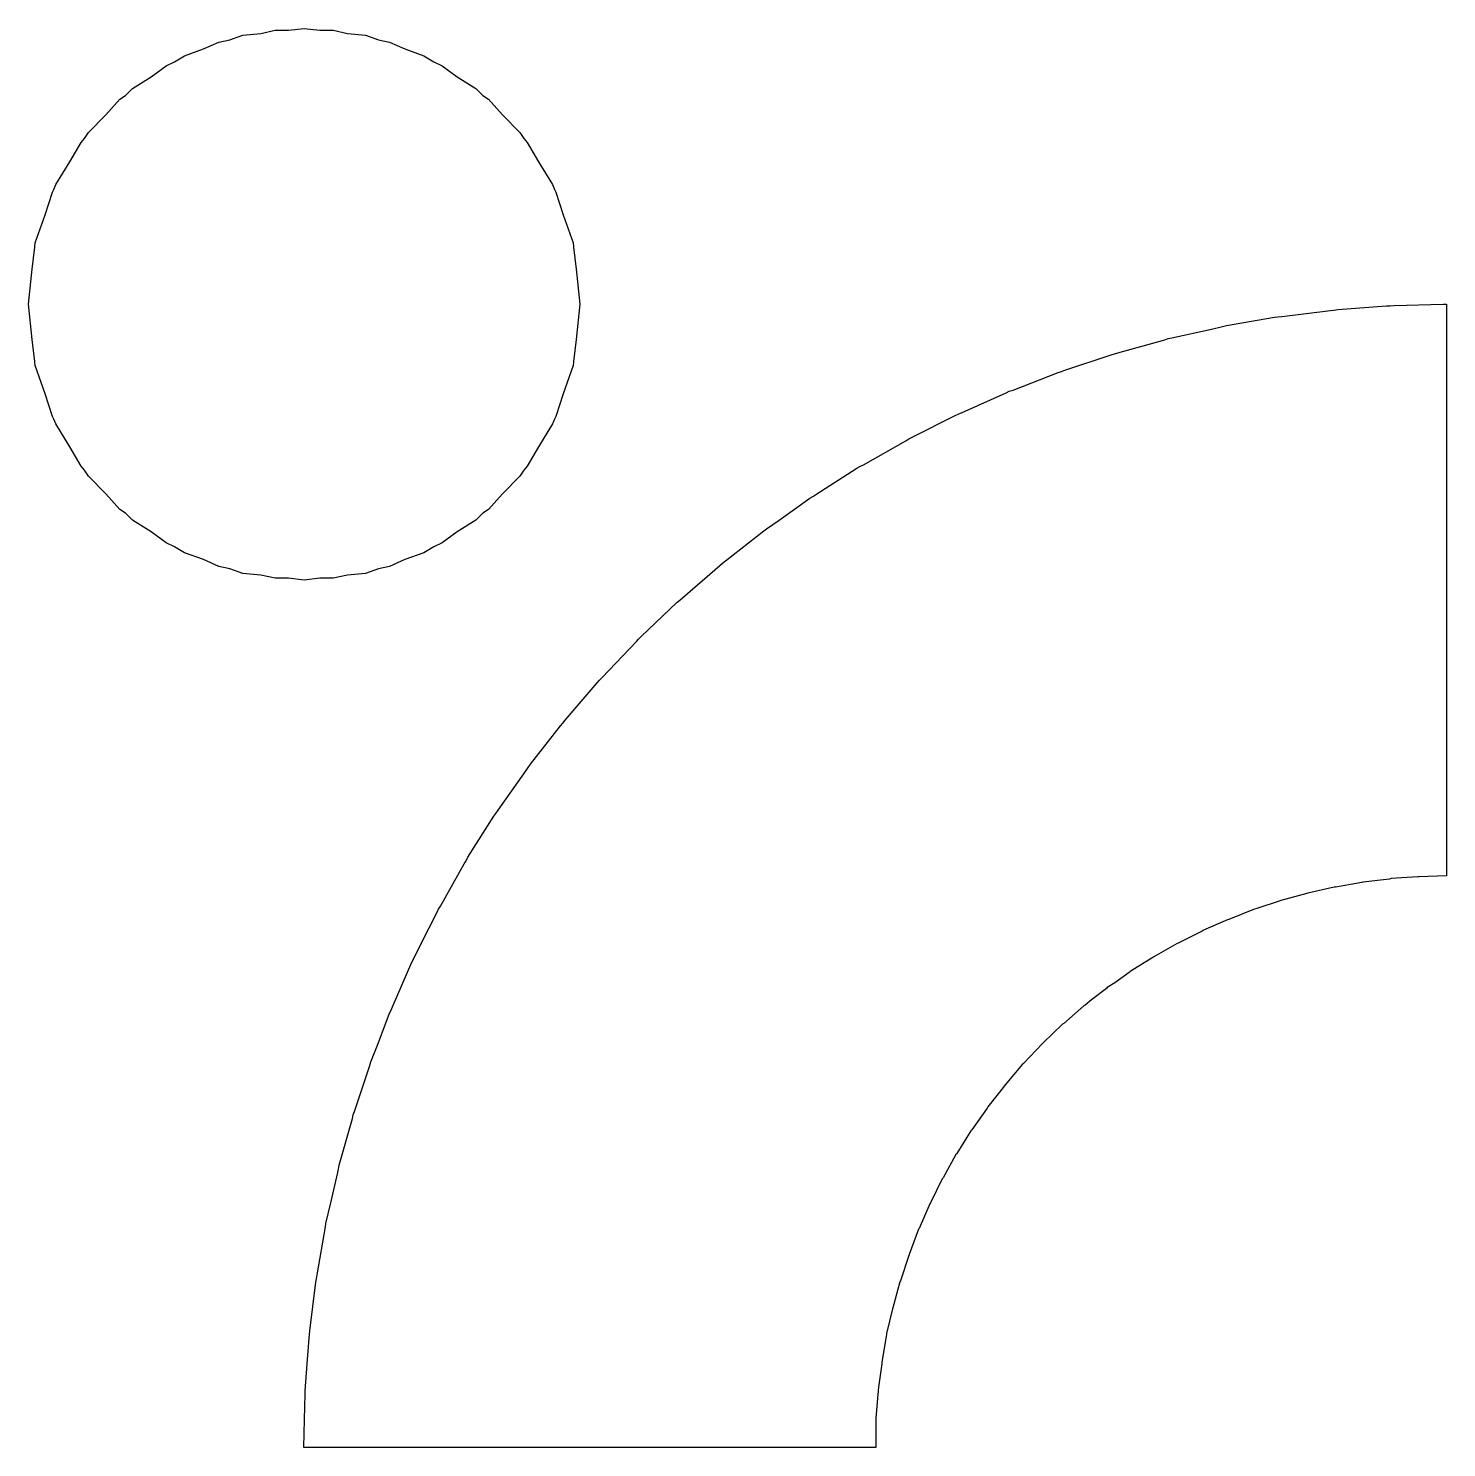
# Model space of a CAD drawing. Extents: x 125 to 175, y -125 to -75.
# Drawn here: x 171.276 to 174.999, y -125 to -121.276 of the extents above.
import ezdxf

# ---------------------------------------------------------------- set-up
doc = ezdxf.new("R2010")
doc.units = 0
doc.layers.add('BLACK', color=7, linetype='CONTINUOUS')

msp = doc.modelspace()

# ---------------------------------------------------------------- linework, layer by layer
at = {"layer": 'BLACK', "linetype": 'CONTINUOUS'}
for p, q in [((171.839, -121.294), (171.886, -121.289)), ((171.886, -121.289), (171.924, -121.281)), ((171.924, -121.281), (171.959, -121.281)), ((171.959, -121.281), (172, -121.276)), ((172, -121.276), (172.041, -121.281)), ((172.041, -121.281), (172.076, -121.281)), ((172.076, -121.281), (172.114, -121.289)), ((172.114, -121.289), (172.161, -121.294)), ((171.736, -121.33), (171.776, -121.312)), ((171.776, -121.312), (171.805, -121.306)), ((171.805, -121.306), (171.839, -121.294)), ((172.161, -121.294), (172.195, -121.306)), ((172.195, -121.306), (172.224, -121.312)), ((172.224, -121.312), (172.264, -121.33)), ((171.638, -121.374), (171.66, -121.364)), ((171.66, -121.364), (171.686, -121.348)), ((171.686, -121.348), (171.736, -121.33)), ((172.264, -121.33), (172.314, -121.348)), ((172.314, -121.348), (172.34, -121.364)), ((172.34, -121.364), (172.362, -121.374)), ((171.598, -121.403), (171.638, -121.374)), ((172.362, -121.374), (172.402, -121.403)), ((171.531, -121.452), (171.549, -121.434)), ((171.549, -121.434), (171.598, -121.403)), ((172.402, -121.403), (172.451, -121.434)), ((172.451, -121.434), (172.469, -121.452)), ((171.479, -121.503), (171.516, -121.462)), ((171.516, -121.462), (171.531, -121.452)), ((172.469, -121.452), (172.484, -121.462)), ((172.484, -121.462), (172.521, -121.503)), ((171.434, -121.549), (171.479, -121.503)), ((172.521, -121.503), (172.566, -121.549)), ((171.423, -121.565), (171.434, -121.549)), ((172.566, -121.549), (172.577, -121.565)), ((171.385, -121.626), (171.415, -121.575)), ((171.415, -121.575), (171.423, -121.565)), ((172.577, -121.565), (172.585, -121.575)), ((172.585, -121.575), (172.615, -121.626)), ((171.348, -121.686), (171.385, -121.626)), ((172.615, -121.626), (172.652, -121.686)), ((171.339, -121.706), (171.343, -121.699)), ((171.343, -121.699), (171.348, -121.686)), ((172.652, -121.686), (172.657, -121.699)), ((172.657, -121.699), (172.661, -121.706)), ((171.32, -121.765), (171.339, -121.706)), ((172.661, -121.706), (172.68, -121.765)), ((171.294, -121.839), (171.32, -121.765)), ((172.68, -121.765), (172.706, -121.839)), ((171.293, -121.848), (171.294, -121.839)), ((171.293, -121.85), (171.293, -121.848)), ((172.706, -121.839), (172.707, -121.848)), ((172.707, -121.848), (172.707, -121.85)), ((171.286, -121.908), (171.293, -121.85)), ((172.707, -121.85), (172.714, -121.908)), ((171.276, -122), (171.286, -121.908)), ((172.714, -121.908), (172.724, -122)), ((171.286, -122.092), (171.276, -122)), ((172.724, -122), (172.714, -122.092)), ((174.421, -122.056), (174.547, -122.034)), ((174.547, -122.034), (174.556, -122.033)), ((174.547, -122.034), (174.547, -122.034)), ((174.556, -122.033), (174.566, -122.032)), ((174.566, -122.032), (174.694, -122.016)), ((174.566, -122.032), (174.566, -122.032)), ((174.694, -122.016), (174.703, -122.015)), ((174.694, -122.016), (174.694, -122.016)), ((174.703, -122.015), (174.713, -122.014)), ((174.713, -122.014), (174.841, -122.004)), ((174.713, -122.014), (174.713, -122.014)), ((174.841, -122.004), (174.841, -122.004)), ((174.841, -122.004), (174.851, -122.004)), ((174.851, -122.004), (174.861, -122.003)), ((174.861, -122.003), (174.99, -122)), ((174.861, -122.003), (174.861, -122.003)), ((174.99, -122), (174.999, -122)), ((174.999, -122), (174.999, -123.5)), ((174.278, -122.088), (174.382, -122.065)), ((174.382, -122.065), (174.411, -122.058)), ((174.411, -122.058), (174.421, -122.056)), ((174.421, -122.056), (174.421, -122.056)), ((171.293, -122.15), (171.286, -122.092)), ((172.714, -122.092), (172.707, -122.15)), ((174.136, -122.127), (174.259, -122.093)), ((174.259, -122.093), (174.268, -122.09)), ((174.259, -122.093), (174.259, -122.093)), ((174.268, -122.09), (174.278, -122.088)), ((174.278, -122.088), (174.278, -122.088)), ((173.997, -122.173), (174.118, -122.133)), ((174.118, -122.133), (174.127, -122.13)), ((174.118, -122.133), (174.118, -122.133)), ((174.127, -122.13), (174.136, -122.127)), ((174.136, -122.127), (174.136, -122.127)), ((171.293, -122.152), (171.293, -122.15)), ((171.294, -122.161), (171.293, -122.152)), ((171.32, -122.235), (171.294, -122.161)), ((172.706, -122.161), (172.68, -122.235)), ((172.707, -122.152), (172.706, -122.161)), ((172.707, -122.15), (172.707, -122.152)), ((173.861, -122.225), (173.979, -122.179)), ((173.979, -122.179), (173.988, -122.176)), ((173.979, -122.179), (173.979, -122.179)), ((173.988, -122.176), (173.997, -122.173)), ((173.997, -122.173), (173.997, -122.173)), ((171.339, -122.294), (171.32, -122.235)), ((172.68, -122.235), (172.661, -122.294)), ((173.727, -122.284), (173.843, -122.232)), ((173.843, -122.232), (173.851, -122.228)), ((173.843, -122.232), (173.843, -122.232)), ((173.851, -122.228), (173.861, -122.225)), ((173.861, -122.225), (173.861, -122.225)), ((171.343, -122.301), (171.339, -122.294)), ((172.661, -122.294), (172.657, -122.301)), ((173.596, -122.349), (173.709, -122.292)), ((173.709, -122.292), (173.717, -122.288)), ((173.709, -122.292), (173.709, -122.292)), ((173.717, -122.288), (173.727, -122.284)), ((173.727, -122.284), (173.727, -122.284)), ((171.348, -122.314), (171.343, -122.301)), ((171.385, -122.374), (171.348, -122.314)), ((172.652, -122.314), (172.615, -122.374)), ((172.657, -122.301), (172.652, -122.314)), ((173.468, -122.421), (173.579, -122.358)), ((173.579, -122.358), (173.587, -122.353)), ((173.579, -122.358), (173.579, -122.358)), ((173.587, -122.353), (173.596, -122.349)), ((173.596, -122.349), (173.596, -122.349)), ((171.415, -122.425), (171.385, -122.374)), ((172.615, -122.374), (172.585, -122.425)), ((171.423, -122.435), (171.415, -122.425)), ((171.434, -122.451), (171.423, -122.435)), ((172.577, -122.435), (172.566, -122.451)), ((172.585, -122.425), (172.577, -122.435)), ((173.343, -122.499), (173.451, -122.43)), ((173.451, -122.43), (173.459, -122.426)), ((173.451, -122.43), (173.451, -122.43)), ((173.459, -122.426), (173.468, -122.421)), ((173.468, -122.421), (173.468, -122.421)), ((171.479, -122.497), (171.434, -122.451)), ((172.566, -122.451), (172.521, -122.497)), ((171.516, -122.538), (171.479, -122.497)), ((172.521, -122.497), (172.484, -122.538)), ((173.247, -122.566), (173.327, -122.509)), ((173.327, -122.509), (173.335, -122.504)), ((173.327, -122.509), (173.327, -122.509)), ((173.335, -122.504), (173.343, -122.499)), ((173.343, -122.499), (173.343, -122.499)), ((171.531, -122.548), (171.516, -122.538)), ((171.549, -122.566), (171.531, -122.548)), ((172.469, -122.548), (172.451, -122.566)), ((172.484, -122.538), (172.469, -122.548)), ((171.598, -122.597), (171.549, -122.566)), ((172.451, -122.566), (172.402, -122.597)), ((173.106, -122.673), (173.207, -122.594)), ((173.207, -122.594), (173.214, -122.589)), ((173.207, -122.594), (173.207, -122.594)), ((173.214, -122.589), (173.247, -122.566)), ((171.638, -122.626), (171.598, -122.597)), ((171.66, -122.636), (171.638, -122.626)), ((172.362, -122.626), (172.34, -122.636)), ((172.402, -122.597), (172.362, -122.626)), ((171.686, -122.652), (171.66, -122.636)), ((171.736, -122.67), (171.686, -122.652)), ((172.314, -122.652), (172.264, -122.67)), ((172.34, -122.636), (172.314, -122.652)), ((171.776, -122.688), (171.736, -122.67)), ((171.805, -122.694), (171.776, -122.688)), ((171.839, -122.706), (171.805, -122.694)), ((172.195, -122.694), (172.161, -122.706)), ((172.224, -122.688), (172.195, -122.694)), ((172.264, -122.67), (172.224, -122.688)), ((172.993, -122.77), (173.091, -122.685)), ((173.091, -122.685), (173.098, -122.679)), ((173.091, -122.685), (173.091, -122.685)), ((173.098, -122.679), (173.106, -122.673)), ((173.106, -122.673), (173.106, -122.673)), ((171.886, -122.711), (171.839, -122.706)), ((171.924, -122.719), (171.886, -122.711)), ((171.959, -122.719), (171.924, -122.719)), ((172, -122.724), (171.959, -122.719)), ((172.041, -122.719), (172, -122.724)), ((172.076, -122.719), (172.041, -122.719)), ((172.114, -122.711), (172.076, -122.719)), ((172.161, -122.706), (172.114, -122.711)), ((172.979, -122.782), (172.986, -122.776)), ((172.986, -122.776), (172.993, -122.77)), ((172.993, -122.77), (172.993, -122.77)), ((172.885, -122.872), (172.979, -122.782)), ((172.979, -122.782), (172.979, -122.782)), ((172.782, -122.979), (172.872, -122.885)), ((172.872, -122.885), (172.878, -122.879)), ((172.872, -122.885), (172.872, -122.885)), ((172.878, -122.879), (172.885, -122.872)), ((172.885, -122.872), (172.885, -122.872)), ((172.685, -123.091), (172.769, -122.993)), ((172.769, -122.993), (172.775, -122.986)), ((172.769, -122.993), (172.769, -122.993)), ((172.775, -122.986), (172.782, -122.979)), ((172.782, -122.979), (172.782, -122.979)), ((172.594, -123.207), (172.673, -123.106)), ((172.673, -123.106), (172.679, -123.099)), ((172.673, -123.106), (172.673, -123.106)), ((172.679, -123.099), (172.685, -123.091)), ((172.685, -123.091), (172.685, -123.091)), ((172.509, -123.327), (172.583, -123.223)), ((172.583, -123.223), (172.588, -123.215)), ((172.583, -123.223), (172.583, -123.223)), ((172.588, -123.215), (172.594, -123.207)), ((172.594, -123.207), (172.594, -123.207)), ((172.498, -123.343), (172.503, -123.336)), ((172.503, -123.336), (172.509, -123.327)), ((172.509, -123.327), (172.509, -123.327)), ((172.43, -123.451), (172.498, -123.343)), ((172.498, -123.343), (172.498, -123.343)), ((172.358, -123.579), (172.42, -123.468)), ((172.42, -123.468), (172.425, -123.46)), ((172.42, -123.468), (172.42, -123.468)), ((172.425, -123.46), (172.43, -123.451)), ((172.43, -123.451), (172.43, -123.451)), ((174.776, -123.517), (174.707, -123.529)), ((174.779, -123.516), (174.776, -123.517)), ((174.849, -123.508), (174.779, -123.516)), ((174.853, -123.507), (174.849, -123.508)), ((174.923, -123.502), (174.853, -123.507)), ((174.926, -123.502), (174.923, -123.502)), ((174.927, -123.502), (174.926, -123.502)), ((174.999, -123.5), (174.927, -123.502)), ((174.632, -123.546), (174.564, -123.564)), ((174.635, -123.545), (174.632, -123.546)), ((174.704, -123.529), (174.635, -123.545)), ((174.707, -123.529), (174.704, -123.529)), ((172.307, -123.677), (172.349, -123.595)), ((172.349, -123.595), (172.353, -123.587)), ((172.349, -123.595), (172.349, -123.595)), ((172.353, -123.587), (172.358, -123.579)), ((172.358, -123.579), (172.358, -123.579)), ((174.492, -123.588), (174.427, -123.614)), ((174.495, -123.587), (174.492, -123.588)), ((174.501, -123.585), (174.495, -123.587)), ((174.562, -123.565), (174.501, -123.585)), ((174.564, -123.564), (174.562, -123.565)), ((174.424, -123.615), (174.361, -123.642)), ((174.427, -123.614), (174.424, -123.615)), ((174.357, -123.645), (174.294, -123.676)), ((174.36, -123.643), (174.357, -123.645)), ((174.361, -123.642), (174.36, -123.643)), ((172.287, -123.718), (172.307, -123.677)), ((174.292, -123.677), (174.23, -123.712)), ((174.294, -123.676), (174.292, -123.677)), ((172.232, -123.843), (172.283, -123.726)), ((172.283, -123.726), (172.287, -123.718)), ((172.283, -123.726), (172.283, -123.726)), ((174.228, -123.714), (174.168, -123.751)), ((174.23, -123.712), (174.228, -123.714)), ((174.128, -123.78), (174.108, -123.793)), ((174.166, -123.753), (174.128, -123.78)), ((174.168, -123.751), (174.166, -123.753)), ((174.106, -123.795), (174.067, -123.825)), ((174.108, -123.793), (174.106, -123.795)), ((172.194, -123.94), (172.224, -123.86)), ((172.224, -123.86), (172.228, -123.852)), ((172.224, -123.86), (172.224, -123.86)), ((172.228, -123.852), (172.232, -123.843)), ((172.232, -123.843), (172.232, -123.843)), ((174.047, -123.841), (173.994, -123.887)), ((174.05, -123.839), (174.047, -123.841)), ((174.067, -123.825), (174.05, -123.839)), ((173.991, -123.889), (173.94, -123.938)), ((173.994, -123.887), (173.991, -123.889)), ((172.175, -123.988), (172.194, -123.94)), ((173.938, -123.94), (173.888, -123.992)), ((173.94, -123.938), (173.938, -123.94)), ((172.132, -124.118), (172.172, -123.997)), ((172.172, -123.997), (172.175, -123.988)), ((172.172, -123.997), (172.172, -123.997)), ((173.886, -123.994), (173.84, -124.048)), ((173.888, -123.992), (173.886, -123.994)), ((173.838, -124.051), (173.795, -124.106)), ((173.84, -124.048), (173.838, -124.051)), ((172.129, -124.127), (172.132, -124.118)), ((172.132, -124.118), (172.132, -124.118)), ((173.793, -124.109), (173.753, -124.166)), ((173.795, -124.106), (173.793, -124.109)), ((173.795, -124.106), (173.795, -124.106)), ((172.092, -124.259), (172.127, -124.136)), ((172.127, -124.136), (172.129, -124.127)), ((172.127, -124.136), (172.127, -124.136)), ((173.75, -124.169), (173.713, -124.228)), ((173.752, -124.167), (173.75, -124.169)), ((173.753, -124.166), (173.752, -124.167)), ((173.711, -124.231), (173.677, -124.292)), ((173.713, -124.229), (173.711, -124.231)), ((173.713, -124.228), (173.713, -124.229)), ((172.088, -124.278), (172.09, -124.269)), ((172.09, -124.269), (172.092, -124.259)), ((172.092, -124.259), (172.092, -124.259)), ((172.07, -124.358), (172.088, -124.278)), ((172.088, -124.278), (172.088, -124.278)), ((173.675, -124.295), (173.644, -124.358)), ((173.677, -124.292), (173.675, -124.295)), ((172.057, -124.412), (172.07, -124.358)), ((173.642, -124.36), (173.614, -124.425)), ((173.644, -124.358), (173.642, -124.36)), ((172.056, -124.421), (172.057, -124.412)), ((172.034, -124.547), (172.056, -124.421)), ((172.056, -124.421), (172.056, -124.421)), ((173.613, -124.427), (173.588, -124.493)), ((173.614, -124.425), (173.613, -124.427)), ((173.588, -124.493), (173.587, -124.496)), ((173.587, -124.496), (173.565, -124.562)), ((172.015, -124.694), (172.031, -124.566)), ((172.031, -124.566), (172.032, -124.557)), ((172.031, -124.566), (172.031, -124.566)), ((172.032, -124.557), (172.034, -124.547)), ((172.034, -124.547), (172.034, -124.547)), ((173.564, -124.565), (173.545, -124.633)), ((173.565, -124.562), (173.564, -124.565)), ((173.544, -124.636), (173.529, -124.701)), ((173.545, -124.633), (173.544, -124.636)), ((172.008, -124.78), (172.013, -124.713)), ((172.013, -124.713), (172.014, -124.703)), ((172.013, -124.713), (172.013, -124.713)), ((172.014, -124.703), (172.015, -124.694)), ((172.015, -124.694), (172.015, -124.694)), ((173.528, -124.708), (173.516, -124.777)), ((173.529, -124.704), (173.528, -124.708)), ((173.529, -124.701), (173.529, -124.704)), ((172.003, -124.851), (172.008, -124.78)), ((173.516, -124.78), (173.508, -124.841)), ((173.516, -124.777), (173.516, -124.78)), ((172.001, -124.926), (172.003, -124.86)), ((172.003, -124.86), (172.003, -124.851)), ((172.003, -124.86), (172.003, -124.86)), ((173.506, -124.861), (173.501, -124.923)), ((173.507, -124.853), (173.506, -124.861)), ((173.508, -124.841), (173.507, -124.85)), ((173.507, -124.85), (173.507, -124.853)), ((171.999, -125), (172.001, -124.926)), ((173.501, -124.923), (173.501, -124.928)), ((173.501, -124.928), (173.501, -125)), ((172.008, -125), (171.999, -125)), ((173.483, -125), (172.008, -125)), ((173.501, -125), (173.483, -125))]:
    msp.add_line(p, q, dxfattribs=at)

doc.saveas('drawing.dxf')
